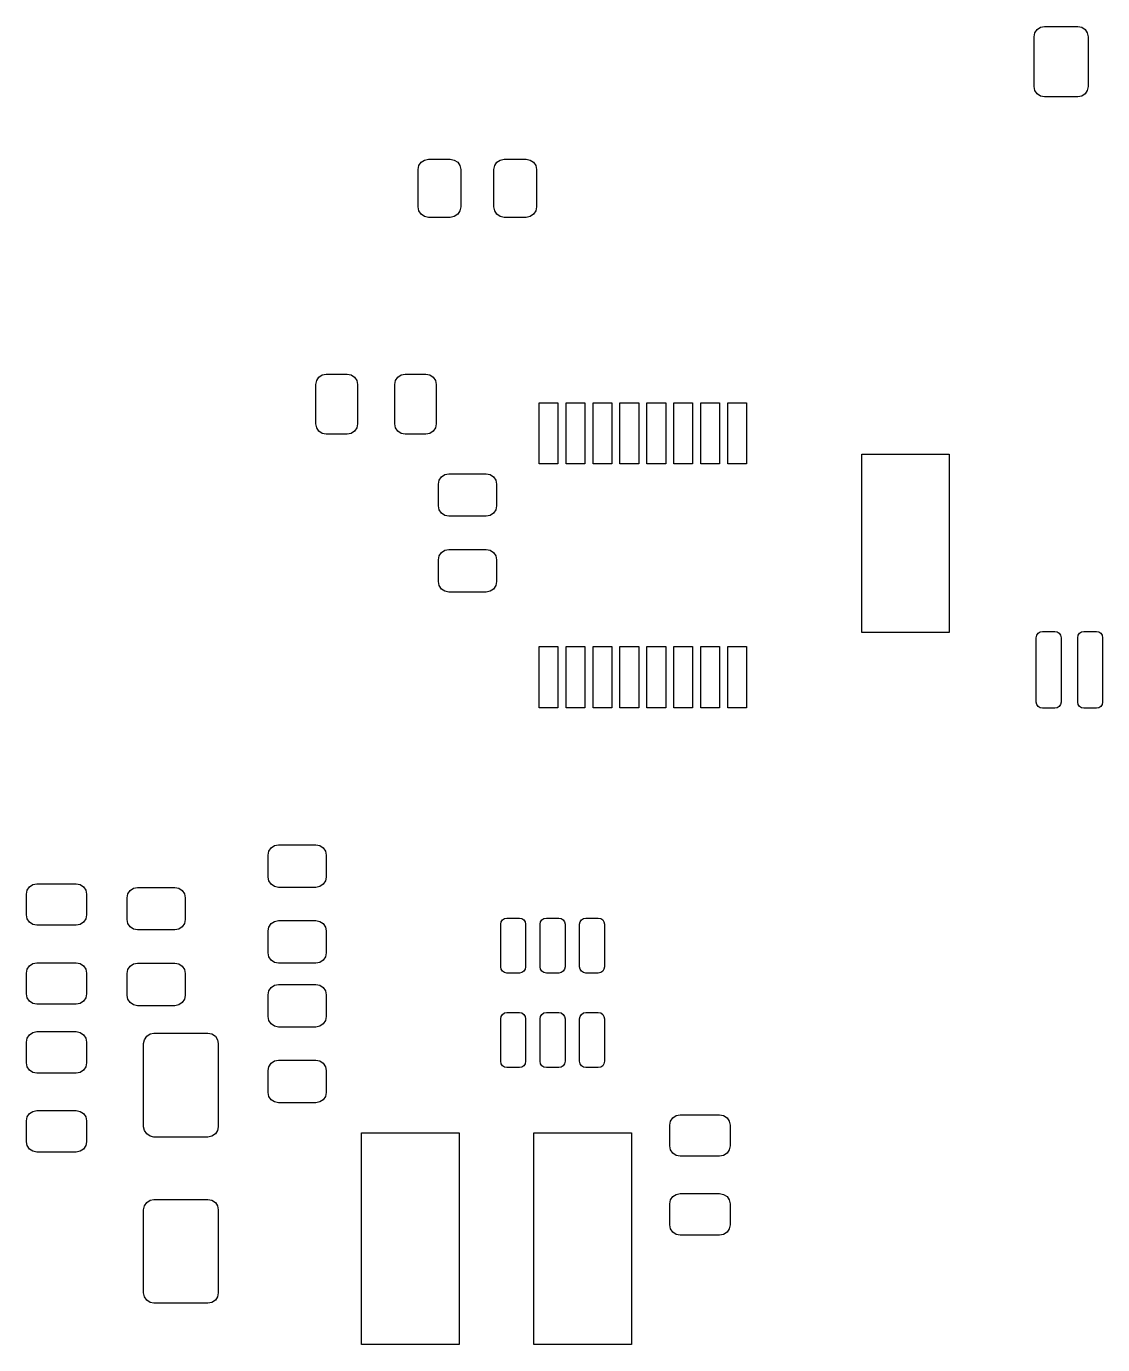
# Model space of a CAD drawing. Extents: x -0.03 to 2, y -0.1 to 2.28.
# Drawn here: x -0.029 to 0.992, y 1.03 to 2.28 of the extents above; entities that cross this region are included whole.
import ezdxf

# ---------------------------------------------------------------- set-up
doc = ezdxf.new("R2010")
doc.units = 0
doc.header["$MEASUREMENT"] = 0
doc.layers.add('BLACK', color=7, linetype='CONTINUOUS')

msp = doc.modelspace()

# ---------------------------------------------------------------- linework, layer by layer
at = {"layer": 'BLACK', "linetype": 'CONTINUOUS'}
for p, q in [((0.9279, 2.2735), (0.93, 2.2766)), ((0.93, 2.2766), (0.9332, 2.2788)), ((0.9332, 2.2788), (0.937, 2.2795)), ((0.937, 2.2795), (0.9685, 2.2795)), ((0.9685, 2.2795), (0.9723, 2.2788)), ((0.9723, 2.2788), (0.9755, 2.2766)), ((0.9755, 2.2766), (0.9776, 2.2735)), ((0.9272, 2.2697), (0.9279, 2.2735)), ((0.9272, 2.2224), (0.9272, 2.2697)), ((0.9776, 2.2735), (0.9783, 2.2697)), ((0.9783, 2.2697), (0.9783, 2.2224)), ((0.9279, 2.2187), (0.9272, 2.2224)), ((0.93, 2.2155), (0.9279, 2.2187)), ((0.9332, 2.2133), (0.93, 2.2155)), ((0.937, 2.2126), (0.9332, 2.2133)), ((0.9685, 2.2126), (0.937, 2.2126)), ((0.9723, 2.2133), (0.9685, 2.2126)), ((0.9755, 2.2155), (0.9723, 2.2133)), ((0.9776, 2.2187), (0.9755, 2.2155)), ((0.9783, 2.2224), (0.9776, 2.2187)), ((0.3438, 2.1475), (0.3459, 2.1507)), ((0.3459, 2.1507), (0.3491, 2.1528)), ((0.3491, 2.1528), (0.3529, 2.1535)), ((0.3529, 2.1535), (0.3735, 2.1535)), ((0.3735, 2.1535), (0.3773, 2.1528)), ((0.3773, 2.1528), (0.3805, 2.1507)), ((0.3805, 2.1507), (0.3826, 2.1475)), ((0.4156, 2.1475), (0.4177, 2.1507)), ((0.4177, 2.1507), (0.4209, 2.1528)), ((0.4209, 2.1528), (0.4247, 2.1535)), ((0.4247, 2.1535), (0.4454, 2.1535)), ((0.4454, 2.1535), (0.4491, 2.1528)), ((0.4491, 2.1528), (0.4523, 2.1507)), ((0.4523, 2.1507), (0.4545, 2.1475)), ((0.343, 2.1437), (0.3438, 2.1475)), ((0.343, 2.1083), (0.343, 2.1437)), ((0.3826, 2.1475), (0.3834, 2.1437)), ((0.3834, 2.1437), (0.3834, 2.1083)), ((0.4149, 2.1437), (0.4156, 2.1475)), ((0.4149, 2.1083), (0.4149, 2.1437)), ((0.4545, 2.1475), (0.4552, 2.1437)), ((0.4552, 2.1437), (0.4552, 2.1083)), ((0.3438, 2.1045), (0.343, 2.1083)), ((0.3459, 2.1013), (0.3438, 2.1045)), ((0.3491, 2.0992), (0.3459, 2.1013)), ((0.3805, 2.1013), (0.3773, 2.0992)), ((0.3826, 2.1045), (0.3805, 2.1013)), ((0.3834, 2.1083), (0.3826, 2.1045)), ((0.4156, 2.1045), (0.4149, 2.1083)), ((0.4177, 2.1013), (0.4156, 2.1045)), ((0.4209, 2.0992), (0.4177, 2.1013)), ((0.4523, 2.1013), (0.4491, 2.0992)), ((0.4545, 2.1045), (0.4523, 2.1013)), ((0.4552, 2.1083), (0.4545, 2.1045)), ((0.3529, 2.0984), (0.3491, 2.0992)), ((0.3735, 2.0984), (0.3529, 2.0984)), ((0.3773, 2.0992), (0.3735, 2.0984)), ((0.4247, 2.0984), (0.4209, 2.0992)), ((0.4454, 2.0984), (0.4247, 2.0984)), ((0.4491, 2.0992), (0.4454, 2.0984)), ((0.2461, 1.94), (0.2468, 1.9437)), ((0.2461, 1.9026), (0.2461, 1.94)), ((0.2468, 1.9437), (0.2489, 1.9469)), ((0.2489, 1.9469), (0.2521, 1.9491)), ((0.2521, 1.9491), (0.2559, 1.9498)), ((0.2559, 1.9498), (0.2756, 1.9498)), ((0.2756, 1.9498), (0.2794, 1.9491)), ((0.2794, 1.9491), (0.2826, 1.9469)), ((0.2826, 1.9469), (0.2847, 1.9437)), ((0.2847, 1.9437), (0.2854, 1.94)), ((0.2854, 1.94), (0.2854, 1.9026)), ((0.3209, 1.94), (0.3216, 1.9437)), ((0.3209, 1.9026), (0.3209, 1.94)), ((0.3216, 1.9437), (0.3237, 1.9469)), ((0.3237, 1.9469), (0.3269, 1.9491)), ((0.3269, 1.9491), (0.3307, 1.9498)), ((0.3307, 1.9498), (0.3504, 1.9498)), ((0.3504, 1.9498), (0.3542, 1.9491)), ((0.3542, 1.9491), (0.3574, 1.9469)), ((0.3574, 1.9469), (0.3595, 1.9437)), ((0.3595, 1.9437), (0.3602, 1.94)), ((0.3602, 1.94), (0.3602, 1.9026)), ((0.4577, 1.8647), (0.4577, 1.9227)), ((0.4577, 1.9227), (0.4754, 1.9227)), ((0.4754, 1.9227), (0.4754, 1.8647)), ((0.4833, 1.8647), (0.4833, 1.9227)), ((0.4833, 1.9227), (0.501, 1.9227)), ((0.501, 1.9227), (0.501, 1.8647)), ((0.5089, 1.8647), (0.5089, 1.9227)), ((0.5089, 1.9227), (0.5266, 1.9227)), ((0.5266, 1.9227), (0.5266, 1.8647)), ((0.5344, 1.8647), (0.5344, 1.9227)), ((0.5344, 1.9227), (0.5522, 1.9227)), ((0.5522, 1.9227), (0.5522, 1.8647)), ((0.56, 1.8647), (0.56, 1.9227)), ((0.56, 1.9227), (0.5778, 1.9227)), ((0.5778, 1.9227), (0.5778, 1.8647)), ((0.5856, 1.8647), (0.5856, 1.9227)), ((0.5856, 1.9227), (0.6033, 1.9227)), ((0.6033, 1.9227), (0.6033, 1.8647)), ((0.6112, 1.8647), (0.6112, 1.9227)), ((0.6112, 1.9227), (0.6289, 1.9227)), ((0.6289, 1.9227), (0.6289, 1.8647)), ((0.6368, 1.8647), (0.6368, 1.9227)), ((0.6368, 1.9227), (0.6545, 1.9227)), ((0.6545, 1.9227), (0.6545, 1.8647)), ((0.2468, 1.8988), (0.2461, 1.9026)), ((0.2854, 1.9026), (0.2847, 1.8988)), ((0.3216, 1.8988), (0.3209, 1.9026)), ((0.3602, 1.9026), (0.3595, 1.8988)), ((0.2489, 1.8956), (0.2468, 1.8988)), ((0.2521, 1.8935), (0.2489, 1.8956)), ((0.2559, 1.8927), (0.2521, 1.8935)), ((0.2756, 1.8927), (0.2559, 1.8927)), ((0.2794, 1.8935), (0.2756, 1.8927)), ((0.2826, 1.8956), (0.2794, 1.8935)), ((0.2847, 1.8988), (0.2826, 1.8956)), ((0.3237, 1.8956), (0.3216, 1.8988)), ((0.3269, 1.8935), (0.3237, 1.8956)), ((0.3307, 1.8927), (0.3269, 1.8935)), ((0.3504, 1.8927), (0.3307, 1.8927)), ((0.3542, 1.8935), (0.3504, 1.8927)), ((0.3574, 1.8956), (0.3542, 1.8935)), ((0.3595, 1.8988), (0.3574, 1.8956)), ((0.4754, 1.8647), (0.4577, 1.8647)), ((0.501, 1.8647), (0.4833, 1.8647)), ((0.5266, 1.8647), (0.5089, 1.8647)), ((0.5522, 1.8647), (0.5344, 1.8647)), ((0.5778, 1.8647), (0.56, 1.8647)), ((0.6033, 1.8647), (0.5856, 1.8647)), ((0.6289, 1.8647), (0.6112, 1.8647)), ((0.6545, 1.8647), (0.6368, 1.8647)), ((0.7638, 1.7047), (0.7638, 1.874)), ((0.7638, 1.874), (0.8465, 1.874)), ((0.8465, 1.874), (0.8465, 1.7047)), ((0.363, 1.8492), (0.3651, 1.8524)), ((0.3651, 1.8524), (0.3683, 1.8546)), ((0.3683, 1.8546), (0.372, 1.8553)), ((0.372, 1.8553), (0.4075, 1.8553)), ((0.4075, 1.8553), (0.4112, 1.8546)), ((0.4112, 1.8546), (0.4144, 1.8524)), ((0.4144, 1.8524), (0.4166, 1.8492)), ((0.3622, 1.8455), (0.363, 1.8492)), ((0.3622, 1.8248), (0.3622, 1.8455)), ((0.4166, 1.8492), (0.4173, 1.8455)), ((0.4173, 1.8455), (0.4173, 1.8248)), ((0.363, 1.821), (0.3622, 1.8248)), ((0.3651, 1.8178), (0.363, 1.821)), ((0.3683, 1.8157), (0.3651, 1.8178)), ((0.372, 1.815), (0.3683, 1.8157)), ((0.4075, 1.815), (0.372, 1.815)), ((0.4112, 1.8157), (0.4075, 1.815)), ((0.4144, 1.8178), (0.4112, 1.8157)), ((0.4166, 1.821), (0.4144, 1.8178)), ((0.4173, 1.8248), (0.4166, 1.821)), ((0.3622, 1.7736), (0.363, 1.7774)), ((0.363, 1.7774), (0.3651, 1.7806)), ((0.3651, 1.7806), (0.3683, 1.7827)), ((0.3683, 1.7827), (0.372, 1.7835)), ((0.372, 1.7835), (0.4075, 1.7835)), ((0.4075, 1.7835), (0.4112, 1.7827)), ((0.4112, 1.7827), (0.4144, 1.7806)), ((0.4144, 1.7806), (0.4166, 1.7774)), ((0.4166, 1.7774), (0.4173, 1.7736)), ((0.3622, 1.753), (0.3622, 1.7736)), ((0.4173, 1.7736), (0.4173, 1.753)), ((0.363, 1.7492), (0.3622, 1.753)), ((0.4173, 1.753), (0.4166, 1.7492)), ((0.3651, 1.746), (0.363, 1.7492)), ((0.3683, 1.7439), (0.3651, 1.746)), ((0.372, 1.7431), (0.3683, 1.7439)), ((0.4075, 1.7431), (0.372, 1.7431)), ((0.4112, 1.7439), (0.4075, 1.7431)), ((0.4144, 1.746), (0.4112, 1.7439)), ((0.4166, 1.7492), (0.4144, 1.746)), ((0.8465, 1.7047), (0.7638, 1.7047)), ((0.9291, 1.6998), (0.9296, 1.7021)), ((0.9296, 1.7021), (0.9309, 1.704)), ((0.9309, 1.704), (0.9328, 1.7053)), ((0.9328, 1.7053), (0.935, 1.7057)), ((0.935, 1.7057), (0.9469, 1.7057)), ((0.9469, 1.7057), (0.9491, 1.7053)), ((0.9491, 1.7053), (0.951, 1.704)), ((0.951, 1.704), (0.9523, 1.7021)), ((0.9523, 1.7021), (0.9528, 1.6998)), ((0.9685, 1.6998), (0.969, 1.7021)), ((0.969, 1.7021), (0.9702, 1.704)), ((0.9702, 1.704), (0.9721, 1.7053)), ((0.9721, 1.7053), (0.9744, 1.7057)), ((0.9744, 1.7057), (0.9862, 1.7057)), ((0.9862, 1.7057), (0.9885, 1.7053)), ((0.9885, 1.7053), (0.9904, 1.704)), ((0.9904, 1.704), (0.9917, 1.7021)), ((0.9917, 1.7021), (0.9921, 1.6998)), ((0.4577, 1.6333), (0.4577, 1.6914)), ((0.4577, 1.6914), (0.4754, 1.6914)), ((0.4754, 1.6914), (0.4754, 1.6333)), ((0.4833, 1.6333), (0.4833, 1.6914)), ((0.4833, 1.6914), (0.501, 1.6914)), ((0.501, 1.6914), (0.501, 1.6333)), ((0.5089, 1.6333), (0.5089, 1.6914)), ((0.5089, 1.6914), (0.5266, 1.6914)), ((0.5266, 1.6914), (0.5266, 1.6333)), ((0.5344, 1.6333), (0.5344, 1.6914)), ((0.5344, 1.6914), (0.5522, 1.6914)), ((0.5522, 1.6914), (0.5522, 1.6333)), ((0.56, 1.6333), (0.56, 1.6914)), ((0.56, 1.6914), (0.5778, 1.6914)), ((0.5778, 1.6914), (0.5778, 1.6333)), ((0.5856, 1.6333), (0.5856, 1.6914)), ((0.5856, 1.6914), (0.6033, 1.6914)), ((0.6033, 1.6914), (0.6033, 1.6333)), ((0.6112, 1.6333), (0.6112, 1.6914)), ((0.6112, 1.6914), (0.6289, 1.6914)), ((0.6289, 1.6914), (0.6289, 1.6333)), ((0.6368, 1.6333), (0.6368, 1.6914)), ((0.6368, 1.6914), (0.6545, 1.6914)), ((0.6545, 1.6914), (0.6545, 1.6333)), ((0.9291, 1.6388), (0.9291, 1.6998)), ((0.9528, 1.6998), (0.9528, 1.6388)), ((0.9685, 1.6388), (0.9685, 1.6998)), ((0.9921, 1.6998), (0.9921, 1.6388)), ((0.9296, 1.6365), (0.9291, 1.6388)), ((0.9528, 1.6388), (0.9523, 1.6365)), ((0.969, 1.6365), (0.9685, 1.6388)), ((0.9921, 1.6388), (0.9917, 1.6365)), ((0.4754, 1.6333), (0.4577, 1.6333)), ((0.501, 1.6333), (0.4833, 1.6333)), ((0.5266, 1.6333), (0.5089, 1.6333)), ((0.5522, 1.6333), (0.5344, 1.6333)), ((0.5778, 1.6333), (0.56, 1.6333)), ((0.6033, 1.6333), (0.5856, 1.6333)), ((0.6289, 1.6333), (0.6112, 1.6333)), ((0.6545, 1.6333), (0.6368, 1.6333)), ((0.9309, 1.6346), (0.9296, 1.6365)), ((0.9328, 1.6333), (0.9309, 1.6346)), ((0.935, 1.6329), (0.9328, 1.6333)), ((0.9469, 1.6329), (0.935, 1.6329)), ((0.9491, 1.6333), (0.9469, 1.6329)), ((0.951, 1.6346), (0.9491, 1.6333)), ((0.9523, 1.6365), (0.951, 1.6346)), ((0.9702, 1.6346), (0.969, 1.6365)), ((0.9721, 1.6333), (0.9702, 1.6346)), ((0.9744, 1.6329), (0.9721, 1.6333)), ((0.9862, 1.6329), (0.9744, 1.6329)), ((0.9885, 1.6333), (0.9862, 1.6329)), ((0.9904, 1.6346), (0.9885, 1.6333)), ((0.9917, 1.6365), (0.9904, 1.6346)), ((0.2015, 1.4974), (0.2037, 1.5006)), ((0.2037, 1.5006), (0.2069, 1.5027)), ((0.2069, 1.5027), (0.2106, 1.5034)), ((0.2106, 1.5034), (0.2461, 1.5034)), ((0.2461, 1.5034), (0.2498, 1.5027)), ((0.2498, 1.5027), (0.253, 1.5006)), ((0.253, 1.5006), (0.2552, 1.4974)), ((0.2008, 1.4936), (0.2015, 1.4974)), ((0.2008, 1.4729), (0.2008, 1.4936)), ((0.2552, 1.4974), (0.2559, 1.4936)), ((0.2559, 1.4936), (0.2559, 1.4729)), ((-0.0278, 1.4605), (-0.0257, 1.4637)), ((-0.0257, 1.4637), (-0.0225, 1.4658)), ((-0.0225, 1.4658), (-0.0187, 1.4665)), ((-0.0187, 1.4665), (0.0187, 1.4665)), ((0.0187, 1.4665), (0.0225, 1.4658)), ((0.0225, 1.4658), (0.0257, 1.4637)), ((0.0257, 1.4637), (0.0278, 1.4605)), ((0.073, 1.4623), (0.0768, 1.4631)), ((0.0768, 1.4631), (0.1122, 1.4631)), ((0.1122, 1.4631), (0.116, 1.4623)), ((0.2015, 1.4692), (0.2008, 1.4729)), ((0.2037, 1.466), (0.2015, 1.4692)), ((0.2069, 1.4638), (0.2037, 1.466)), ((0.2106, 1.4631), (0.2069, 1.4638)), ((0.2461, 1.4631), (0.2106, 1.4631)), ((0.2498, 1.4638), (0.2461, 1.4631)), ((0.253, 1.466), (0.2498, 1.4638)), ((0.2552, 1.4692), (0.253, 1.466)), ((0.2559, 1.4729), (0.2552, 1.4692)), ((-0.0285, 1.4567), (-0.0278, 1.4605)), ((-0.0285, 1.437), (-0.0285, 1.4567)), ((0.0278, 1.4605), (0.0285, 1.4567)), ((0.0285, 1.4567), (0.0285, 1.437)), ((0.0669, 1.4532), (0.0677, 1.457)), ((0.0669, 1.4326), (0.0669, 1.4532)), ((0.0677, 1.457), (0.0698, 1.4602)), ((0.0698, 1.4602), (0.073, 1.4623)), ((0.116, 1.4623), (0.1192, 1.4602)), ((0.1192, 1.4602), (0.1213, 1.457)), ((0.1213, 1.457), (0.122, 1.4532)), ((0.122, 1.4532), (0.122, 1.4326)), ((-0.0278, 1.4332), (-0.0285, 1.437)), ((-0.0257, 1.43), (-0.0278, 1.4332)), ((-0.0225, 1.4279), (-0.0257, 1.43)), ((-0.0187, 1.4272), (-0.0225, 1.4279)), ((0.0187, 1.4272), (-0.0187, 1.4272)), ((0.0225, 1.4279), (0.0187, 1.4272)), ((0.0257, 1.43), (0.0225, 1.4279)), ((0.0278, 1.4332), (0.0257, 1.43)), ((0.0285, 1.437), (0.0278, 1.4332)), ((0.0677, 1.4288), (0.0669, 1.4326)), ((0.0698, 1.4256), (0.0677, 1.4288)), ((0.073, 1.4235), (0.0698, 1.4256)), ((0.1192, 1.4256), (0.116, 1.4235)), ((0.1213, 1.4288), (0.1192, 1.4256)), ((0.122, 1.4326), (0.1213, 1.4288)), ((0.2008, 1.4218), (0.2015, 1.4255)), ((0.2015, 1.4255), (0.2037, 1.4287)), ((0.2037, 1.4287), (0.2069, 1.4308)), ((0.2069, 1.4308), (0.2106, 1.4316)), ((0.2106, 1.4316), (0.2461, 1.4316)), ((0.2461, 1.4316), (0.2498, 1.4308)), ((0.2498, 1.4308), (0.253, 1.4287)), ((0.253, 1.4287), (0.2552, 1.4255)), ((0.2552, 1.4255), (0.2559, 1.4218)), ((0.4213, 1.4281), (0.4217, 1.4304)), ((0.4213, 1.3877), (0.4213, 1.4281)), ((0.4217, 1.4304), (0.423, 1.4323)), ((0.423, 1.4323), (0.4249, 1.4336)), ((0.4249, 1.4336), (0.4272, 1.434)), ((0.4272, 1.434), (0.439, 1.434)), ((0.439, 1.434), (0.4412, 1.4336)), ((0.4412, 1.4336), (0.4432, 1.4323)), ((0.4432, 1.4323), (0.4444, 1.4304)), ((0.4444, 1.4304), (0.4449, 1.4281)), ((0.4449, 1.4281), (0.4449, 1.3877)), ((0.4587, 1.4281), (0.4591, 1.4304)), ((0.4587, 1.3877), (0.4587, 1.4281)), ((0.4591, 1.4304), (0.4604, 1.4323)), ((0.4604, 1.4323), (0.4623, 1.4336)), ((0.4623, 1.4336), (0.4646, 1.434)), ((0.4646, 1.434), (0.4764, 1.434)), ((0.4764, 1.434), (0.4787, 1.4336)), ((0.4787, 1.4336), (0.4806, 1.4323)), ((0.4806, 1.4323), (0.4818, 1.4304)), ((0.4818, 1.4304), (0.4823, 1.4281)), ((0.4823, 1.4281), (0.4823, 1.3877)), ((0.4961, 1.4281), (0.4965, 1.4304)), ((0.4961, 1.3877), (0.4961, 1.4281)), ((0.4965, 1.4304), (0.4978, 1.4323)), ((0.4978, 1.4323), (0.4997, 1.4336)), ((0.4997, 1.4336), (0.502, 1.434)), ((0.502, 1.434), (0.5138, 1.434)), ((0.5138, 1.434), (0.5161, 1.4336)), ((0.5161, 1.4336), (0.518, 1.4323)), ((0.518, 1.4323), (0.5192, 1.4304)), ((0.5192, 1.4304), (0.5197, 1.4281)), ((0.5197, 1.4281), (0.5197, 1.3877)), ((0.0768, 1.4227), (0.073, 1.4235)), ((0.1122, 1.4227), (0.0768, 1.4227)), ((0.116, 1.4235), (0.1122, 1.4227)), ((0.2008, 1.4011), (0.2008, 1.4218)), ((0.2559, 1.4218), (0.2559, 1.4011)), ((0.2015, 1.3973), (0.2008, 1.4011)), ((0.2559, 1.4011), (0.2552, 1.3973)), ((-0.0278, 1.3857), (-0.0257, 1.3888)), ((-0.0257, 1.3888), (-0.0225, 1.391)), ((-0.0225, 1.391), (-0.0187, 1.3917)), ((-0.0187, 1.3917), (0.0187, 1.3917)), ((0.0187, 1.3917), (0.0225, 1.391)), ((0.0225, 1.391), (0.0257, 1.3888)), ((0.0257, 1.3888), (0.0278, 1.3857)), ((0.0677, 1.3852), (0.0698, 1.3884)), ((0.0698, 1.3884), (0.073, 1.3905)), ((0.073, 1.3905), (0.0768, 1.3912)), ((0.0768, 1.3912), (0.1122, 1.3912)), ((0.1122, 1.3912), (0.116, 1.3905)), ((0.116, 1.3905), (0.1192, 1.3884)), ((0.1192, 1.3884), (0.1213, 1.3852)), ((0.2037, 1.3941), (0.2015, 1.3973)), ((0.2069, 1.392), (0.2037, 1.3941)), ((0.2106, 1.3912), (0.2069, 1.392)), ((0.2461, 1.3912), (0.2106, 1.3912)), ((0.2498, 1.392), (0.2461, 1.3912)), ((0.253, 1.3941), (0.2498, 1.392)), ((0.2552, 1.3973), (0.253, 1.3941)), ((0.4217, 1.3855), (0.4213, 1.3877)), ((0.4449, 1.3877), (0.4444, 1.3855)), ((0.4591, 1.3855), (0.4587, 1.3877)), ((0.4823, 1.3877), (0.4818, 1.3855)), ((0.4965, 1.3855), (0.4961, 1.3877)), ((0.5197, 1.3877), (0.5192, 1.3855)), ((-0.0285, 1.3819), (-0.0278, 1.3857)), ((-0.0285, 1.3622), (-0.0285, 1.3819)), ((0.0278, 1.3857), (0.0285, 1.3819)), ((0.0285, 1.3819), (0.0285, 1.3622)), ((0.0669, 1.3814), (0.0677, 1.3852)), ((0.0669, 1.3607), (0.0669, 1.3814)), ((0.1213, 1.3852), (0.122, 1.3814)), ((0.122, 1.3814), (0.122, 1.3607)), ((0.423, 1.3836), (0.4217, 1.3855)), ((0.4249, 1.3823), (0.423, 1.3836)), ((0.4272, 1.3818), (0.4249, 1.3823)), ((0.439, 1.3818), (0.4272, 1.3818)), ((0.4412, 1.3823), (0.439, 1.3818)), ((0.4432, 1.3836), (0.4412, 1.3823)), ((0.4444, 1.3855), (0.4432, 1.3836)), ((0.4604, 1.3836), (0.4591, 1.3855)), ((0.4623, 1.3823), (0.4604, 1.3836)), ((0.4646, 1.3818), (0.4623, 1.3823)), ((0.4764, 1.3818), (0.4646, 1.3818)), ((0.4787, 1.3823), (0.4764, 1.3818)), ((0.4806, 1.3836), (0.4787, 1.3823)), ((0.4818, 1.3855), (0.4806, 1.3836)), ((0.4978, 1.3836), (0.4965, 1.3855)), ((0.4997, 1.3823), (0.4978, 1.3836)), ((0.502, 1.3818), (0.4997, 1.3823)), ((0.5138, 1.3818), (0.502, 1.3818)), ((0.5161, 1.3823), (0.5138, 1.3818)), ((0.518, 1.3836), (0.5161, 1.3823)), ((0.5192, 1.3855), (0.518, 1.3836)), ((0.2008, 1.3612), (0.2015, 1.365)), ((0.2015, 1.365), (0.2037, 1.3682)), ((0.2037, 1.3682), (0.2069, 1.3703)), ((0.2069, 1.3703), (0.2106, 1.3711)), ((0.2106, 1.3711), (0.2461, 1.3711)), ((0.2461, 1.3711), (0.2498, 1.3703)), ((0.2498, 1.3703), (0.253, 1.3682)), ((0.253, 1.3682), (0.2552, 1.365)), ((0.2552, 1.365), (0.2559, 1.3612)), ((-0.0278, 1.3584), (-0.0285, 1.3622)), ((-0.0257, 1.3552), (-0.0278, 1.3584)), ((-0.0225, 1.3531), (-0.0257, 1.3552)), ((-0.0187, 1.3524), (-0.0225, 1.3531)), ((0.0187, 1.3524), (-0.0187, 1.3524)), ((0.0225, 1.3531), (0.0187, 1.3524)), ((0.0257, 1.3552), (0.0225, 1.3531)), ((0.0278, 1.3584), (0.0257, 1.3552)), ((0.0285, 1.3622), (0.0278, 1.3584)), ((0.0677, 1.357), (0.0669, 1.3607)), ((0.0698, 1.3538), (0.0677, 1.357)), ((0.073, 1.3516), (0.0698, 1.3538)), ((0.0768, 1.3509), (0.073, 1.3516)), ((0.1122, 1.3509), (0.0768, 1.3509)), ((0.116, 1.3516), (0.1122, 1.3509)), ((0.1192, 1.3538), (0.116, 1.3516)), ((0.1213, 1.357), (0.1192, 1.3538)), ((0.122, 1.3607), (0.1213, 1.357)), ((0.2008, 1.3406), (0.2008, 1.3612)), ((0.2559, 1.3612), (0.2559, 1.3406)), ((0.2015, 1.3368), (0.2008, 1.3406)), ((0.2559, 1.3406), (0.2552, 1.3368)), ((0.4213, 1.3385), (0.4217, 1.3408)), ((0.4213, 1.2982), (0.4213, 1.3385)), ((0.4217, 1.3408), (0.423, 1.3427)), ((0.423, 1.3427), (0.4249, 1.344)), ((0.4249, 1.344), (0.4272, 1.3444)), ((0.4272, 1.3444), (0.439, 1.3444)), ((0.439, 1.3444), (0.4412, 1.344)), ((0.4412, 1.344), (0.4432, 1.3427)), ((0.4432, 1.3427), (0.4444, 1.3408)), ((0.4444, 1.3408), (0.4449, 1.3385)), ((0.4449, 1.3385), (0.4449, 1.2982)), ((0.4587, 1.3385), (0.4591, 1.3408)), ((0.4587, 1.2982), (0.4587, 1.3385)), ((0.4591, 1.3408), (0.4604, 1.3427)), ((0.4604, 1.3427), (0.4623, 1.344)), ((0.4623, 1.344), (0.4646, 1.3444)), ((0.4646, 1.3444), (0.4764, 1.3444)), ((0.4764, 1.3444), (0.4787, 1.344)), ((0.4787, 1.344), (0.4806, 1.3427)), ((0.4806, 1.3427), (0.4818, 1.3408)), ((0.4818, 1.3408), (0.4823, 1.3385)), ((0.4823, 1.3385), (0.4823, 1.2982)), ((0.4961, 1.3385), (0.4965, 1.3408)), ((0.4961, 1.2982), (0.4961, 1.3385)), ((0.4965, 1.3408), (0.4978, 1.3427)), ((0.4978, 1.3427), (0.4997, 1.344)), ((0.4997, 1.344), (0.502, 1.3444)), ((0.502, 1.3444), (0.5138, 1.3444)), ((0.5138, 1.3444), (0.5161, 1.344)), ((0.5161, 1.344), (0.518, 1.3427)), ((0.518, 1.3427), (0.5192, 1.3408)), ((0.5192, 1.3408), (0.5197, 1.3385)), ((0.5197, 1.3385), (0.5197, 1.2982)), ((-0.0257, 1.3234), (-0.0225, 1.3255)), ((-0.0225, 1.3255), (-0.0187, 1.3263)), ((-0.0187, 1.3263), (0.0187, 1.3263)), ((0.0187, 1.3263), (0.0225, 1.3255)), ((0.0225, 1.3255), (0.0257, 1.3234)), ((0.2037, 1.3336), (0.2015, 1.3368)), ((0.2069, 1.3315), (0.2037, 1.3336)), ((0.2106, 1.3307), (0.2069, 1.3315)), ((0.2461, 1.3307), (0.2106, 1.3307)), ((0.2498, 1.3315), (0.2461, 1.3307)), ((0.253, 1.3336), (0.2498, 1.3315)), ((0.2552, 1.3368), (0.253, 1.3336)), ((-0.0285, 1.3164), (-0.0278, 1.3202)), ((-0.0285, 1.2968), (-0.0285, 1.3164)), ((-0.0278, 1.3202), (-0.0257, 1.3234)), ((0.0257, 1.3234), (0.0278, 1.3202)), ((0.0278, 1.3202), (0.0285, 1.3164)), ((0.0285, 1.3164), (0.0285, 1.2968)), ((0.0827, 1.315), (0.0834, 1.3187)), ((0.0827, 1.2362), (0.0827, 1.315)), ((0.0834, 1.3187), (0.0856, 1.3219)), ((0.0856, 1.3219), (0.0888, 1.3241)), ((0.0888, 1.3241), (0.0925, 1.3248)), ((0.0925, 1.3248), (0.1437, 1.3248)), ((0.1437, 1.3248), (0.1475, 1.3241)), ((0.1475, 1.3241), (0.1507, 1.3219)), ((0.1507, 1.3219), (0.1528, 1.3187)), ((0.1528, 1.3187), (0.1535, 1.315)), ((0.1535, 1.315), (0.1535, 1.2362)), ((-0.0278, 1.293), (-0.0285, 1.2968)), ((-0.0257, 1.2898), (-0.0278, 1.293)), ((-0.0225, 1.2877), (-0.0257, 1.2898)), ((-0.0187, 1.2869), (-0.0225, 1.2877)), ((0.0225, 1.2877), (0.0187, 1.2869)), ((0.0257, 1.2898), (0.0225, 1.2877)), ((0.0278, 1.293), (0.0257, 1.2898)), ((0.0285, 1.2968), (0.0278, 1.293)), ((0.2008, 1.2894), (0.2015, 1.2931)), ((0.2008, 1.2687), (0.2008, 1.2894)), ((0.2015, 1.2931), (0.2037, 1.2963)), ((0.2037, 1.2963), (0.2069, 1.2985)), ((0.2069, 1.2985), (0.2106, 1.2992)), ((0.2106, 1.2992), (0.2461, 1.2992)), ((0.2461, 1.2992), (0.2498, 1.2985)), ((0.2498, 1.2985), (0.253, 1.2963)), ((0.253, 1.2963), (0.2552, 1.2931)), ((0.2552, 1.2931), (0.2559, 1.2894)), ((0.2559, 1.2894), (0.2559, 1.2687)), ((0.4217, 1.2959), (0.4213, 1.2982)), ((0.423, 1.294), (0.4217, 1.2959)), ((0.4249, 1.2927), (0.423, 1.294)), ((0.4272, 1.2923), (0.4249, 1.2927)), ((0.439, 1.2923), (0.4272, 1.2923)), ((0.4412, 1.2927), (0.439, 1.2923)), ((0.4432, 1.294), (0.4412, 1.2927)), ((0.4444, 1.2959), (0.4432, 1.294)), ((0.4449, 1.2982), (0.4444, 1.2959)), ((0.4591, 1.2959), (0.4587, 1.2982)), ((0.4604, 1.294), (0.4591, 1.2959)), ((0.4623, 1.2927), (0.4604, 1.294)), ((0.4646, 1.2923), (0.4623, 1.2927)), ((0.4764, 1.2923), (0.4646, 1.2923)), ((0.4787, 1.2927), (0.4764, 1.2923)), ((0.4806, 1.294), (0.4787, 1.2927)), ((0.4818, 1.2959), (0.4806, 1.294)), ((0.4823, 1.2982), (0.4818, 1.2959)), ((0.4965, 1.2959), (0.4961, 1.2982)), ((0.4978, 1.294), (0.4965, 1.2959)), ((0.4997, 1.2927), (0.4978, 1.294)), ((0.502, 1.2923), (0.4997, 1.2927)), ((0.5138, 1.2923), (0.502, 1.2923)), ((0.5161, 1.2927), (0.5138, 1.2923)), ((0.518, 1.294), (0.5161, 1.2927)), ((0.5192, 1.2959), (0.518, 1.294)), ((0.5197, 1.2982), (0.5192, 1.2959)), ((0.0187, 1.2869), (-0.0187, 1.2869)), ((0.2015, 1.2649), (0.2008, 1.2687)), ((0.2037, 1.2617), (0.2015, 1.2649)), ((0.2552, 1.2649), (0.253, 1.2617)), ((0.2559, 1.2687), (0.2552, 1.2649)), ((-0.0257, 1.2486), (-0.0225, 1.2507)), ((-0.0225, 1.2507), (-0.0187, 1.2515)), ((-0.0187, 1.2515), (0.0187, 1.2515)), ((0.0187, 1.2515), (0.0225, 1.2507)), ((0.0225, 1.2507), (0.0257, 1.2486)), ((0.2069, 1.2596), (0.2037, 1.2617)), ((0.2106, 1.2589), (0.2069, 1.2596)), ((0.2461, 1.2589), (0.2106, 1.2589)), ((0.2498, 1.2596), (0.2461, 1.2589)), ((0.253, 1.2617), (0.2498, 1.2596)), ((-0.0285, 1.2416), (-0.0278, 1.2454)), ((-0.0285, 1.2219), (-0.0285, 1.2416)), ((-0.0278, 1.2454), (-0.0257, 1.2486)), ((0.0257, 1.2486), (0.0278, 1.2454)), ((0.0278, 1.2454), (0.0285, 1.2416)), ((0.0285, 1.2416), (0.0285, 1.2219)), ((0.5817, 1.2377), (0.5824, 1.2415)), ((0.5817, 1.218), (0.5817, 1.2377)), ((0.5824, 1.2415), (0.5846, 1.2447)), ((0.5846, 1.2447), (0.5878, 1.2468)), ((0.5878, 1.2468), (0.5915, 1.2475)), ((0.5915, 1.2475), (0.6289, 1.2475)), ((0.6289, 1.2475), (0.6327, 1.2468)), ((0.6327, 1.2468), (0.6359, 1.2447)), ((0.6359, 1.2447), (0.638, 1.2415)), ((0.638, 1.2415), (0.6388, 1.2377)), ((0.6388, 1.2377), (0.6388, 1.218)), ((0.0834, 1.2325), (0.0827, 1.2362)), ((0.0856, 1.2293), (0.0834, 1.2325)), ((0.0888, 1.2271), (0.0856, 1.2293)), ((0.0925, 1.2264), (0.0888, 1.2271)), ((0.1437, 1.2264), (0.0925, 1.2264)), ((0.1475, 1.2271), (0.1437, 1.2264)), ((0.1507, 1.2293), (0.1475, 1.2271)), ((0.1528, 1.2325), (0.1507, 1.2293)), ((0.1535, 1.2362), (0.1528, 1.2325)), ((0.2894, 1.0295), (0.2894, 1.2303)), ((0.2894, 1.2303), (0.3819, 1.2303)), ((0.3819, 1.2303), (0.3819, 1.0295)), ((0.4528, 1.0295), (0.4528, 1.2303)), ((0.4528, 1.2303), (0.5453, 1.2303)), ((0.5453, 1.2303), (0.5453, 1.0295)), ((-0.0278, 1.2182), (-0.0285, 1.2219)), ((-0.0257, 1.215), (-0.0278, 1.2182)), ((-0.0225, 1.2129), (-0.0257, 1.215)), ((-0.0187, 1.2121), (-0.0225, 1.2129)), ((0.0225, 1.2129), (0.0187, 1.2121)), ((0.0257, 1.215), (0.0225, 1.2129)), ((0.0278, 1.2182), (0.0257, 1.215)), ((0.0285, 1.2219), (0.0278, 1.2182)), ((0.5824, 1.2142), (0.5817, 1.218)), ((0.5846, 1.2111), (0.5824, 1.2142)), ((0.638, 1.2142), (0.6359, 1.2111)), ((0.6388, 1.218), (0.638, 1.2142)), ((0.0187, 1.2121), (-0.0187, 1.2121)), ((0.5878, 1.2089), (0.5846, 1.2111)), ((0.5915, 1.2082), (0.5878, 1.2089)), ((0.6289, 1.2082), (0.5915, 1.2082)), ((0.6327, 1.2089), (0.6289, 1.2082)), ((0.6359, 1.2111), (0.6327, 1.2089)), ((0.0834, 1.1612), (0.0856, 1.1644)), ((0.0856, 1.1644), (0.0888, 1.1666)), ((0.0888, 1.1666), (0.0925, 1.1673)), ((0.0925, 1.1673), (0.1437, 1.1673)), ((0.1437, 1.1673), (0.1475, 1.1666)), ((0.1475, 1.1666), (0.1507, 1.1644)), ((0.1507, 1.1644), (0.1528, 1.1612)), ((0.5817, 1.1629), (0.5824, 1.1667)), ((0.5817, 1.1432), (0.5817, 1.1629)), ((0.5824, 1.1667), (0.5846, 1.1699)), ((0.5846, 1.1699), (0.5878, 1.172)), ((0.5878, 1.172), (0.5915, 1.1727)), ((0.5915, 1.1727), (0.6289, 1.1727)), ((0.6289, 1.1727), (0.6327, 1.172)), ((0.6327, 1.172), (0.6359, 1.1699)), ((0.6359, 1.1699), (0.638, 1.1667)), ((0.638, 1.1667), (0.6388, 1.1629)), ((0.6388, 1.1629), (0.6388, 1.1432)), ((0.0827, 1.1575), (0.0834, 1.1612)), ((0.0827, 1.0787), (0.0827, 1.1575)), ((0.1528, 1.1612), (0.1535, 1.1575)), ((0.1535, 1.1575), (0.1535, 1.0787)), ((0.5824, 1.1394), (0.5817, 1.1432)), ((0.5846, 1.1362), (0.5824, 1.1394)), ((0.638, 1.1394), (0.6359, 1.1362)), ((0.6388, 1.1432), (0.638, 1.1394)), ((0.5878, 1.1341), (0.5846, 1.1362)), ((0.5915, 1.1334), (0.5878, 1.1341)), ((0.6289, 1.1334), (0.5915, 1.1334)), ((0.6327, 1.1341), (0.6289, 1.1334)), ((0.6359, 1.1362), (0.6327, 1.1341)), ((0.0834, 1.075), (0.0827, 1.0787)), ((0.1535, 1.0787), (0.1528, 1.075)), ((0.0856, 1.0718), (0.0834, 1.075)), ((0.0888, 1.0696), (0.0856, 1.0718)), ((0.0925, 1.0689), (0.0888, 1.0696)), ((0.1437, 1.0689), (0.0925, 1.0689)), ((0.1475, 1.0696), (0.1437, 1.0689)), ((0.1507, 1.0718), (0.1475, 1.0696)), ((0.1528, 1.075), (0.1507, 1.0718)), ((0.3819, 1.0295), (0.2894, 1.0295)), ((0.5453, 1.0295), (0.4528, 1.0295))]:
    msp.add_line(p, q, dxfattribs=at)

doc.saveas('drawing.dxf')
